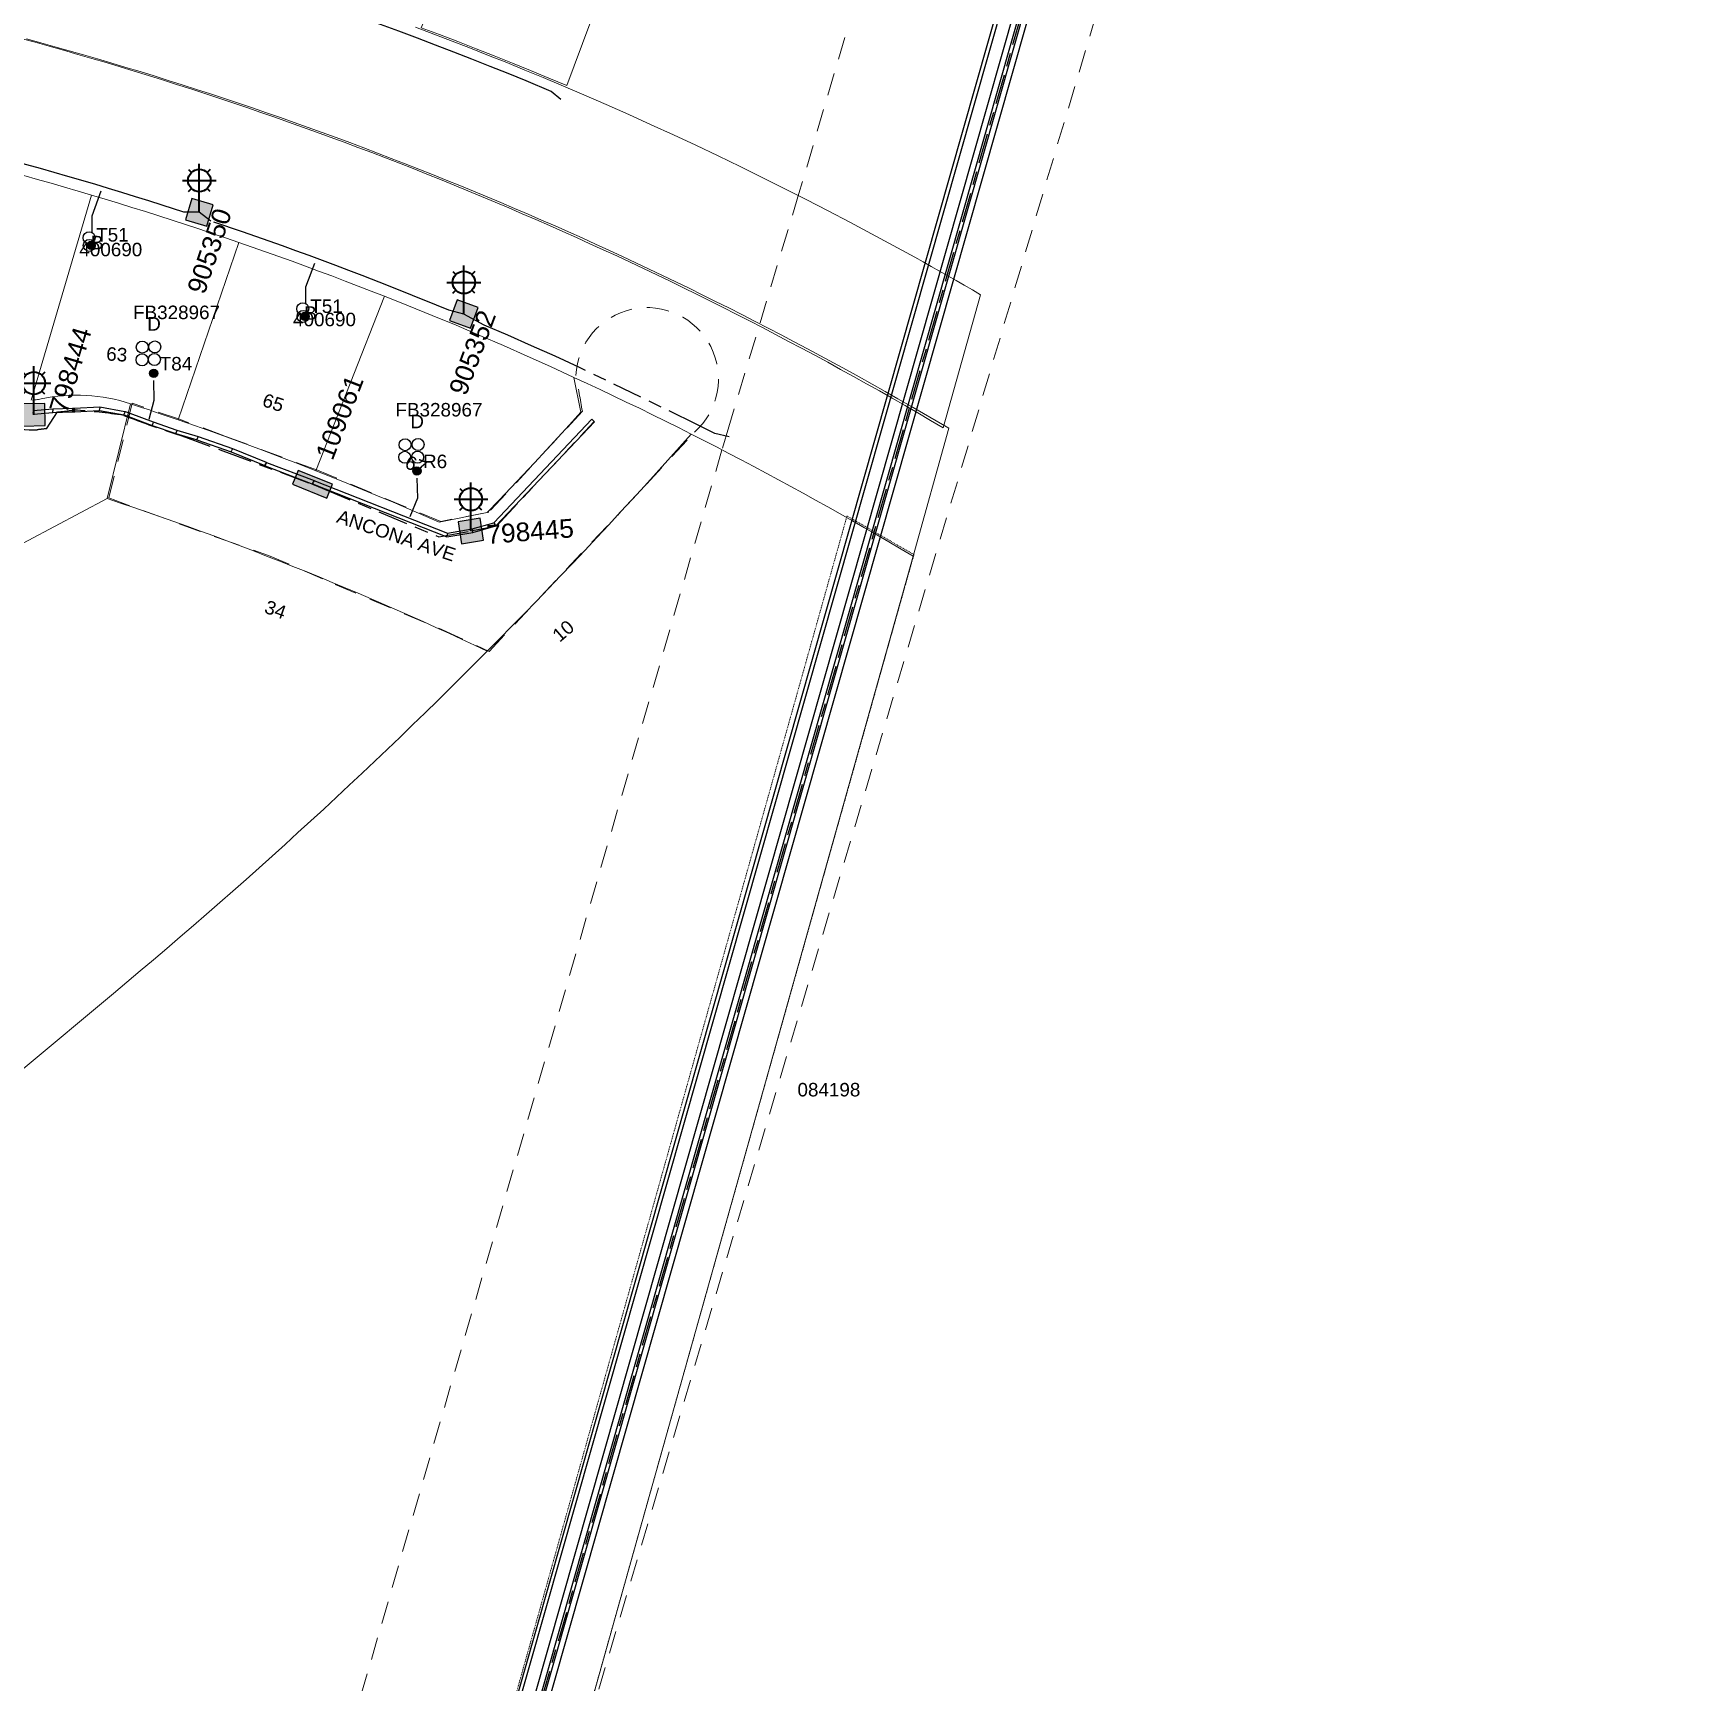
# Model space of a CAD drawing. Header units: metres. Extents: x 289087 to 291245, y 6227587 to 6229773.
# Drawn here: x 290980.7 to 291200.7, y 6228295.6 to 6228515.6 of the extents above; entities that cross this region are included whole.
import ezdxf
from ezdxf.enums import TextEntityAlignment as Align

# ---------------------------------------------------------------- set-up
doc = ezdxf.new("R2010")
doc.units = ezdxf.units.M
for name, pattern in [('Cable Exist UG', [8.2, 4, -1.2, 1.8, -1.2]), ('Dash', [5, 3, -2]), ('HIDDEN', [0.375, 0.25, -0.125]), ('HIDDEN2', [0.1875, 0.125, -0.0625])]:
    doc.linetypes.add(name, pattern=pattern)
for name, color, linetype in [('_User Ducts Config', 7, 'Continuous'), ('Duct_SP_EXT', 7, 'Continuous'), ('Equip_SP_SL_EXT', 7, 'Continuous'), ('Mains_HV_EXT', 7, 'Continuous'), ('Mains_LV_EXT', 7, 'Continuous'), ('Mains_LV_SL_EXT', 7, 'Continuous'), ('Mains_SL_EXT', 7, 'Continuous'), ('Mains_TR_EXT', 7, 'Continuous'), ('SupportsUG_SP_LV_EXT', 7, 'Continuous'), ('SupportsUG_SP_LV_SL_EXT', 7, 'Continuous')]:
    doc.layers.add(name, color=color, linetype=linetype)
for name, color, linetype, lineweight in [('Cadastre Developer_SP_EXT', 9, 'Continuous', 5), ('Cadastre Easements_SP_EXT', 9, 'Continuous', 5), ('Cadastre Land Parcels_SP_EXT', 9, 'Continuous', 5), ('Cadastre Other Property_SP_EXT', 9, 'HIDDEN', 5), ('Cadastre Roads_SP_EXT', 9, 'Continuous', 5)]:
    doc.layers.add(name, color=color, linetype=linetype, lineweight=lineweight)
doc.styles.add('COLUMN_LABEL', font='arial.ttf')
doc.styles.add('iecARIAL', font='arial.ttf', dxfattribs={"height": 2})
doc.styles.add('POLE_LABEL', font='arial.ttf')
doc.styles.get("Standard").update_dxf_attribs({"font": 'arial.ttf'})
doc.linetypes.add('Cable E UG', pattern='A,6,-0.5,["E",Standard,S=1.7,R=0,X=0.5,Y=-1],-2.9', length=9.4)
doc.linetypes.add('Cable P UG', pattern='A,6,-0.5,["P",Standard,S=1.7,R=0,X=0.5,Y=-1],-2.9', length=9.4)

# ---------------------------------------------------------------- blocks, each defined once
blk = doc.blocks.new('COLUMN_EXT')
blk.add_hatch(color=256).paths.add_polyline_path([(-1.49, 1.48), (-1.49, -1.49), (1.48, -1.49), (1.48, 1.48)])
blk.add_lwpolyline([(-1.49, -1.49), (1.48, -1.49), (1.48, 1.48), (-1.49, 1.48)], close=True)
for tag, height, style, flags, p in [('ASSET_NUM', 2.5, 'COLUMN_LABEL', 8, (2, 2)), ('STRUCTURE_PLANT_NUMBER', 0.2, 'POLE_LABEL', 9, (1.81, 0.03)), ('STREET_CODE', 0.2, 'COLUMN_LABEL', 9, (1.81, -0.2))]:
    blk.add_attdef(tag, text='', height=height, dxfattribs=dict(style=style, flags=flags)).set_placement(p, align=Align.MIDDLE_LEFT)
at = {"flags": 1}
blk.add_attdef('Z', (1.81, -2.35), '', height=0.2, dxfattribs=at)
at = {"flags": 9}
for tag, p in [('COLUMN_TYPE', (1.81, -0.4)), ('OWNED_BY', (1.81, -0.6)), ('STATE', (1.81, -0.8)), ('USAGE', (1.81, -1)), ('STREETNAME', (1.81, -1.6)), ('SUBURB', (1.81, -1.8)), ('LEGEND', (1.81, -1.2)), ('LOCATION', (1.81, -1.4)), ('NOTES', (1.81, -2))]:
    blk.add_attdef(tag, text='', height=0.2, dxfattribs=at).set_placement(p, align=Align.MIDDLE_LEFT)
blk = doc.blocks.new('PILLAR_EXT')
blk.add_hatch(color=256).paths.add_polyline_path([(-2.475, 0.99), (-2.475, -0.99), (2.475, -0.99), (2.475, 0.99)])
blk.add_lwpolyline([(-2.475, -0.99), (2.475, -0.99), (2.475, 0.99), (-2.475, 0.99)], close=True)
at = {"style": 'iecARIAL', "flags": 8}
blk.add_attdef('ASSET_NUM', (1.5, 3.5), '', height=2.5, dxfattribs=at)
for tag, p, flags in [('OWNED_BY', (0, -0.2), 9), ('STATE', (0, -0.4), 9), ('SUPPORT_TYPE', (0, -0.6), 9), ('STREETNAME', (0, -1.8), 9), ('SUBURB', (0, -2), 1), ('USAGE', (0, -0.8), 9), ('LEGEND', (0, -1), 9), ('LOCATION', (0, -1.2), 9), ('NOTES', (0, -1.4), 9), ('PARENT', (0, -1.6), 9)]:
    blk.add_attdef(tag, p, '', height=0.2, dxfattribs=dict(flags=flags))
blk = doc.blocks.new('DUCT_EXT')
blk.add_circle((0, 0.8), 0.8)
at = {"flags": 1}
blk.add_attdef('Z', (0, 0), '', height=0.2, dxfattribs=at)
at = {"flags": 9}
for tag, p in [('DUCT_CODE', (0, 0)), ('XSECT_TYPE', (0, -0.2)), ('STATE', (0, -0.6)), ('FB_REFERENCE', (0, -0.4)), ('NOTES', (0, -0.8))]:
    blk.add_attdef(tag, text='', height=0.2, dxfattribs=at).set_placement(p, align=Align.MIDDLE_LEFT)
blk = doc.blocks.new('SL_LANTERN_EXT')
at = {"lineweight": 40}
for p, q in [((-1.46, 5.68), (-1.06, 5.28)), ((0, 1.97), (0, 6.47)), ((1.46, 5.68), (1.06, 5.28)), ((-2.25, 4.22), (2.25, 4.22)), ((-1.46, 2.76), (-1.06, 3.16)), ((0, 0), (0, 2.72)), ((1.46, 2.76), (1.06, 3.16))]:
    blk.add_line(p, q, dxfattribs=at)
blk.add_circle((0, 4.22), 1.5, dxfattribs=at)
at = {"style": 'iecARIAL', "flags": 9}
blk.add_attdef('ASSET_NUM', (1.5, 1.5), '', height=2.5, dxfattribs=at)
for tag, p, height, flags in [('OPERATING_VOLTAGE', (0.98, -1.65), 0.2, 9), ('ORIENTATION', (0.98, -1.85), 0.2, 9), ('OWNED_BY', (0.98, -2.05), 0.2, 9), ('STATE', (0.98, -2.25), 0.2, 9), ('CONSTRUCTED_VOLTAGE', (0.98, -0.65), 0.2, 9), ('CONTROL_TYPE', (0.98, -0.85), 0.2, 9), ('LANTERN_PURPOSE', (0.98, -1.05), 0.2, 9), ('LANTERN_TYPE', (0.98, -1.25), 0.2, 9), ('NO_PHASES', (0.98, -1.45), 0.2, 9), ('LNUMBER', (2.18, -3.25), 2.5, 8), ('USAGE', (0.98, -2.45), 0.2, 9), ('CEXIST', (0.98, -2.65), 0.2, 9), ('CNEW', (0.98, -2.85), 0.2, 9), ('CNUMBER', (0.98, -3.05), 0.2, 9), ('CREMOVE', (0.98, -3.25), 0.2, 9), ('CREPLACE', (0.98, -3.45), 0.2, 9), ('LKINGHEIGHT', (0.98, -3.65), 0.2, 9), ('LBRACKET', (0.98, -3.85), 0.2, 9), ('LBRACKETVOCAB', (0.98, -4.05), 0.2, 9), ('LCATEGORY', (0.98, -4.25), 0.2, 9), ('LCHARGE1', (0.98, -4.45), 0.2, 9), ('LCHARGE1PERCENT', (0.98, -4.65), 0.2, 9), ('LCHARGE2', (0.98, -4.85), 0.2, 9), ('LCHARGE2PERCENT', (0.98, -5.05), 0.2, 9), ('LCHARGE3', (0.98, -5.25), 0.2, 9), ('LCHARGE3PERCENT', (0.98, -5.45), 0.2, 9), ('LEXIST', (0.98, -5.65), 0.2, 9), ('LLAMP', (0.98, -5.85), 0.2, 9), ('LLAMPVOCAB', (0.98, -6.05), 0.2, 9), ('LMAST', (0.98, -6.25), 0.2, 9), ('LMASTVOCAB', (0.98, -6.45), 0.2, 9), ('LNEW', (0.98, -6.65), 0.2, 9), ('LANTNUMBER', (0.98, -6.85), 0.2, 9), ('LOUTREACH', (0.98, -7.25), 0.2, 9), ('LOUTREACHVOCAB', (0.98, -7.45), 0.2, 9), ('LRATECODE', (0.98, -7.65), 0.2, 9), ('LREMOVE', (0.98, -7.85), 0.2, 9), ('LREPLACE', (0.98, -8.05), 0.2, 9), ('LTYPE', (0.98, -8.25), 0.2, 9), ('LTYPEVOCAB', (0.98, -8.45), 0.2, 9), ('LEGEND', (0.98, -8.65), 0.2, 9), ('LOCATION', (0.98, -8.85), 0.2, 9), ('STREETNAME', (0.98, -9.25), 0.2, 9), ('SUBURB', (0.98, -9.45), 0.2, 1), ('NOTES', (0.98, -9.05), 0.2, 9)]:
    blk.add_attdef(tag, p, '', height=height, dxfattribs=dict(flags=flags))
blk = doc.blocks.new('CABLE_LARGE_EXT')
h = blk.add_hatch(color=256)
edge = h.paths.add_edge_path()
edge.add_arc((0, 0.55), 0.55, 0, 360)
blk.add_circle((0, 0.55), 0.55)
at = {"flags": 1}
blk.add_attdef('Z', (0, 0), '', height=0.2, dxfattribs=at)
at = {"flags": 9}
for tag, p in [('COND_CODE', (0, 0)), ('STATE', (0, -0.4)), ('XSECT_SIZE', (0, -0.6)), ('FB_REFERENCE', (0, -0.2)), ('NOTES', (0, -0.8))]:
    blk.add_attdef(tag, text='', height=0.2, dxfattribs=at).set_placement(p, align=Align.MIDDLE_LEFT)

msp = doc.modelspace()

# ---------------------------------------------------------------- linework, layer by layer
at = {"layer": '_User Ducts Config'}
for points in [[(290988.59, 6228488.85), (290988.61, 6228491.15), (290989.78, 6228494.49)], [(291017.09, 6228479.37), (291017.09, 6228481.68), (291018.3, 6228484.83)], [(290996.78, 6228469.22), (290996.84, 6228466.54), (290996.16, 6228463.99)], [(291031.89, 6228456.18), (291031.97, 6228453.5), (291030.95, 6228451)]]:
    msp.add_lwpolyline(points, dxfattribs=at)
at = {"layer": 'Cadastre Developer_SP_EXT', "linetype": 'Dash'}
msp.add_lwpolyline([(290993.92, 6228466.16), (290990.8, 6228453.53), (291005.39, 6228448.2), (291012.1, 6228445.86), (291016.57, 6228443.96), (291021.01, 6228441.99), (291035.31, 6228435.94), (291041.53, 6228433.07), (291059.13, 6228451.72), (291068.94, 6228462.31), (291068.94, 6228462.31, 1.505946), (291053.11, 6228469.85), (291053.11, 6228469.85, -0.007993), (291053.98, 6228465.09), (291053.98, 6228465.09), (291041.49, 6228451.63), (291035.08, 6228450.39), (291018.64, 6228457.24), (291006.2, 6228461.83), (291000.24, 6228464.03), (290993.92, 6228466.16)], format="xyb", close=True, dxfattribs=at)
at = {"layer": 'Cadastre Easements_SP_EXT', "linetype": 'Dash'}
for points in [[(290977.25, 6228018.13), (290992.61, 6228069.58), (290992.92, 6228070.71), (291008.39, 6228125.77), (291014.28, 6228146.77), (291043.38, 6228250.36), (291046.9, 6228262.96), (291047.62, 6228265.89), (291169.14, 6228675.04), (291200.65, 6228778.46)], [(291163.13, 6228761.74), (291150.41, 6228720.47), (291139.4, 6228684.73), (291130.77, 6228655.58), (291123.53, 6228632.89), (291122.72, 6228630.11), (291082.87, 6228494.13), (291073.5, 6228463.04), (291072.6, 6228459.95), (291018.7, 6228273.98), (291018.7, 6228273.98), (291017.88, 6228270.84), (291014.42, 6228257.58), (290966.97, 6228077.19), (290966.87, 6228076.78), (290966.87, 6228076.78), (290947.09, 6228006.96)]]:
    msp.add_lwpolyline(points, dxfattribs=at)
at = {"layer": 'Cadastre Land Parcels_SP_EXT', "linetype": 'Continuous'}
for points in [[(291057.06, 6228522.41), (291054.75, 6228523.39), (291052.42, 6228524.34), (291050.09, 6228525.29), (291047.76, 6228526.22), (291045.42, 6228527.16), (291043.07, 6228528.07), (291040.73, 6228528.97), (291038.37, 6228529.86), (291032.49, 6228516.26), (291034.93, 6228515.35), (291037.38, 6228514.4), (291039.81, 6228513.46), (291042.23, 6228512.49), (291044.66, 6228511.54), (291047.07, 6228510.55), (291049.49, 6228509.55), (291051.9, 6228508.54), (291057.06, 6228522.41)], [(291027.59, 6228480.43), (291025.83, 6228481.12), (291024.08, 6228481.8), (291022.32, 6228482.47), (291020.56, 6228483.14), (291018.8, 6228483.8), (291017.03, 6228484.45), (291015.26, 6228485.1), (291013.49, 6228485.74), (291011.72, 6228486.37), (291009.94, 6228486.99), (291008.16, 6228487.61), (291000.05, 6228463.96), (291002.36, 6228463.16), (291004.66, 6228462.34), (291006.97, 6228461.51), (291009.27, 6228460.67), (291011.56, 6228459.82), (291013.85, 6228458.94), (291016.14, 6228458.07), (291018.41, 6228457.17), (291027.59, 6228480.43)], [(291041.29, 6228451.57), (291042.88, 6228453.22), (291044.45, 6228454.89), (291046.03, 6228456.55), (291047.59, 6228458.23), (291049.15, 6228459.9), (291050.7, 6228461.59), (291052.25, 6228463.27), (291053.79, 6228464.96), (291052.85, 6228469.62), (291049.73, 6228471.06), (291046.6, 6228472.46), (291043.45, 6228473.85), (291040.29, 6228475.21), (291037.14, 6228476.56), (291033.96, 6228477.86), (291030.78, 6228479.17), (291027.59, 6228480.43), (291018.41, 6228457.17), (291020.49, 6228456.36), (291022.55, 6228455.52), (291024.62, 6228454.68), (291026.67, 6228453.82), (291028.73, 6228452.96), (291030.78, 6228452.09), (291032.82, 6228451.21), (291034.87, 6228450.31), (291041.29, 6228451.57)]]:
    msp.add_lwpolyline(points, close=True, dxfattribs=at)
for points in [[(290979.08, 6228514.83), (290980.98, 6228514.31), (290982.88, 6228513.78), (290984.77, 6228513.25), (290986.67, 6228512.7), (290988.56, 6228512.15), (290990.45, 6228511.6), (290992.34, 6228511.03), (290994.22, 6228510.46), (290996.1, 6228509.88), (290997.98, 6228509.29), (290999.86, 6228508.7), (291001.74, 6228508.09), (291003.61, 6228507.49), (291005.48, 6228506.87), (291007.35, 6228506.24), (291009.22, 6228505.61), (291011.08, 6228504.97), (291012.94, 6228504.33), (291014.8, 6228503.67), (291016.66, 6228503.01), (291018.51, 6228502.34), (291020.36, 6228501.67), (291022.21, 6228500.99), (291024.05, 6228500.3), (291025.89, 6228499.6), (291027.73, 6228498.89), (291029.57, 6228498.18), (291031.41, 6228497.46), (291033.24, 6228496.73), (291035.06, 6228496), (291036.89, 6228495.26), (291038.71, 6228494.51), (291040.53, 6228493.76), (291042.35, 6228492.99), (291044.16, 6228492.22), (291045.97, 6228491.45), (291047.78, 6228490.66), (291049.58, 6228489.87), (291051.39, 6228489.07), (291053.18, 6228488.27), (291054.98, 6228487.45), (291056.77, 6228486.63), (291058.56, 6228485.81), (291060.34, 6228484.97), (291062.12, 6228484.13), (291063.9, 6228483.28), (291065.68, 6228482.43), (291067.45, 6228481.57), (291069.22, 6228480.7), (291070.98, 6228479.82), (291072.74, 6228478.94), (291074.5, 6228478.05), (291076.25, 6228477.15), (291078, 6228476.25), (291079.75, 6228475.34), (291081.49, 6228474.42), (291083.23, 6228473.5), (291084.97, 6228472.56), (291086.7, 6228471.63), (291088.43, 6228470.68), (291090.16, 6228469.73), (291091.88, 6228468.77), (291093.59, 6228467.8), (291095.31, 6228466.83), (291097.02, 6228465.85), (291098.72, 6228464.87), (291100.43, 6228463.87), (291102.12, 6228462.88), (291107.1, 6228480.64), (291107.1, 6228480.64), (291106.02, 6228481.28), (291104.92, 6228481.9), (291103.82, 6228482.53), (291102.72, 6228483.16), (291101.62, 6228483.78), (291100.52, 6228484.4), (291099.42, 6228485.02), (291098.31, 6228485.63), (291095.44, 6228487.22), (291092.55, 6228488.77), (291089.66, 6228490.32), (291086.75, 6228491.84), (291083.84, 6228493.35), (291080.91, 6228494.82), (291077.98, 6228496.3), (291075.03, 6228497.74), (291072.08, 6228499.17), (291069.11, 6228500.57), (291066.14, 6228501.97), (291063.15, 6228503.32), (291060.16, 6228504.68), (291057.16, 6228506), (291054.16, 6228507.32), (291051.14, 6228508.6), (291048.73, 6228509.61), (291046.31, 6228510.61), (291043.9, 6228511.6), (291041.47, 6228512.55), (291039.05, 6228513.52), (291036.62, 6228514.46), (291034.18, 6228515.4), (291031.74, 6228516.32)], [(290980.47, 6228466.57), (290988.53, 6228493.93), (290986.73, 6228494.46), (290984.92, 6228494.99), (290983.12, 6228495.51), (290981.31, 6228496.02), (290979.5, 6228496.53)], [(290980.64, 6228466.59), (290980.8, 6228466.59), (290980.97, 6228466.61), (290981.13, 6228466.63), (290981.3, 6228466.65), (290981.46, 6228466.68), (290981.63, 6228466.71), (290981.79, 6228466.74), (290982.52, 6228466.9), (290983.27, 6228467), (290984.02, 6228467.11), (290984.77, 6228467.17), (290985.53, 6228467.23), (290986.28, 6228467.24), (290987.04, 6228467.24), (290987.8, 6228467.2), (290988.56, 6228467.16), (290989.32, 6228467.07), (290990.07, 6228466.99), (290990.82, 6228466.84), (290991.55, 6228466.7), (290992.29, 6228466.51), (290993.01, 6228466.33), (290993.73, 6228466.09), (290994.52, 6228465.83), (290995.31, 6228465.57), (290996.1, 6228465.31), (290996.89, 6228465.04), (290997.68, 6228464.77), (290998.47, 6228464.5), (290999.26, 6228464.23), (291000.05, 6228463.96), (291008.16, 6228487.61), (291008.16, 6228487.61), (291006.39, 6228488.22), (291004.61, 6228488.82), (291002.83, 6228489.42), (291001.05, 6228490), (290999.27, 6228490.59), (290997.49, 6228491.16), (290995.7, 6228491.73), (290993.91, 6228492.29), (290992.12, 6228492.84), (290990.32, 6228493.39), (290988.53, 6228493.93), (290980.47, 6228466.57)], [(291048.37, 6228268.54), (291098.09, 6228445.75), (291096.48, 6228446.71), (291094.86, 6228447.66), (291093.24, 6228448.61), (291091.62, 6228449.55), (291089.99, 6228450.49), (291088.36, 6228451.41), (291086.72, 6228452.34), (291085.08, 6228453.25), (291083.44, 6228454.16), (291081.79, 6228455.06), (291080.15, 6228455.96), (291078.49, 6228456.85), (291076.84, 6228457.73), (291075.18, 6228458.61), (291073.51, 6228459.48), (291071.85, 6228460.35), (291070.18, 6228461.2), (291068.5, 6228462.06), (291066.95, 6228460.31), (291065.39, 6228458.57), (291063.82, 6228456.84), (291062.25, 6228455.1), (291060.67, 6228453.38), (291059.08, 6228451.66), (291057.5, 6228449.95), (291055.9, 6228448.24), (291054.3, 6228446.53), (291052.69, 6228444.83), (291051.08, 6228443.14), (291049.46, 6228441.45), (291047.84, 6228439.77), (291046.21, 6228438.09), (291044.58, 6228436.42), (291042.94, 6228434.75), (291041.29, 6228433.09), (291039.65, 6228431.44), (291038, 6228429.79), (291036.34, 6228428.15), (291034.68, 6228426.52), (291033.01, 6228424.89), (291031.34, 6228423.26), (291029.66, 6228421.64), (291027.98, 6228420.03), (291026.29, 6228418.42), (291024.59, 6228416.82), (291022.89, 6228415.22), (291021.19, 6228413.63), (291019.48, 6228412.04), (291017.77, 6228410.46), (291016.05, 6228408.89), (291014.32, 6228407.32), (291012.59, 6228405.76), (291010.86, 6228404.2), (291009.12, 6228402.65), (291007.37, 6228401.1), (291005.62, 6228399.56), (291003.86, 6228398.02), (291002.1, 6228396.49), (291000.34, 6228394.97), (290998.57, 6228393.45), (290996.79, 6228391.94), (290995.01, 6228390.44), (290993.23, 6228388.94), (290991.44, 6228387.44), (290967.29, 6228367.35)], [(290967.29, 6228367.35), (290991.44, 6228387.44), (290993.23, 6228388.94), (290995.01, 6228390.44), (290996.79, 6228391.94), (290998.57, 6228393.45), (291000.34, 6228394.97), (291002.1, 6228396.49), (291003.86, 6228398.02), (291005.62, 6228399.56), (291007.37, 6228401.1), (291009.12, 6228402.65), (291010.86, 6228404.2), (291012.59, 6228405.76), (291014.32, 6228407.32), (291016.05, 6228408.89), (291017.77, 6228410.46), (291019.48, 6228412.04), (291021.19, 6228413.63), (291022.89, 6228415.22), (291024.59, 6228416.82), (291026.29, 6228418.42), (291027.98, 6228420.03), (291029.66, 6228421.64), (291031.34, 6228423.26), (291033.01, 6228424.89), (291034.68, 6228426.52), (291036.34, 6228428.15), (291038, 6228429.79), (291039.65, 6228431.44), (291041.29, 6228433.09), (291039.59, 6228433.9), (291037.88, 6228434.69), (291036.17, 6228435.48), (291034.45, 6228436.27), (291032.73, 6228437.04), (291031.01, 6228437.81), (291029.29, 6228438.57), (291027.56, 6228439.33), (291025.83, 6228440.07), (291024.09, 6228440.81), (291022.36, 6228441.55), (291020.61, 6228442.27), (291018.87, 6228442.99), (291017.12, 6228443.7), (291015.37, 6228444.4), (291013.62, 6228445.09), (291011.87, 6228445.78), (291010.11, 6228446.46), (291008.35, 6228447.13), (291006.58, 6228447.8), (291004.82, 6228448.46), (291003.05, 6228449.11), (291001.27, 6228449.75), (290999.5, 6228450.39), (290997.72, 6228451.01), (290995.94, 6228451.63), (290994.16, 6228452.25), (290992.37, 6228452.85), (290990.58, 6228453.45), (290976.53, 6228445.98)]]:
    msp.add_lwpolyline(points, dxfattribs=at)
at = {"layer": 'Cadastre Other Property_SP_EXT', "linetype": 'HIDDEN2'}
msp.add_lwpolyline([(291038.57, 6228270.63), (291048.98, 6228270.84), (291098.2, 6228445.97), (291089.28, 6228451.13), (291038.57, 6228270.63)], close=True, dxfattribs=at)
at = {"layer": 'Cadastre Roads_SP_EXT', "linetype": 'Continuous'}
msp.add_lwpolyline([(290979.5, 6228496.53), (290981.31, 6228496.02), (290983.12, 6228495.51), (290984.92, 6228494.99), (290986.73, 6228494.46), (290988.53, 6228493.93), (290990.32, 6228493.39), (290992.12, 6228492.84), (290993.91, 6228492.29), (290995.7, 6228491.73), (290997.49, 6228491.16), (290999.27, 6228490.59), (291001.05, 6228490), (291002.83, 6228489.42), (291004.61, 6228488.82), (291006.39, 6228488.22), (291008.16, 6228487.61), (291009.94, 6228486.99), (291011.72, 6228486.37), (291013.49, 6228485.74), (291015.26, 6228485.1), (291017.03, 6228484.45), (291018.8, 6228483.8), (291020.56, 6228483.14), (291022.32, 6228482.47), (291024.08, 6228481.8), (291025.83, 6228481.12), (291027.59, 6228480.43), (291030.78, 6228479.17), (291033.96, 6228477.86), (291037.14, 6228476.56), (291040.29, 6228475.21), (291043.45, 6228473.85), (291046.6, 6228472.46), (291049.73, 6228471.06), (291052.85, 6228469.62), (291054.61, 6228468.81), (291056.35, 6228467.99), (291058.1, 6228467.16), (291059.84, 6228466.33), (291061.58, 6228465.49), (291063.32, 6228464.64), (291065.05, 6228463.79), (291066.78, 6228462.92), (291068.5, 6228462.06), (291070.18, 6228461.2), (291071.85, 6228460.35), (291073.51, 6228459.48), (291075.18, 6228458.61), (291076.84, 6228457.73), (291078.49, 6228456.85), (291080.15, 6228455.96), (291081.79, 6228455.06), (291083.44, 6228454.16), (291085.08, 6228453.25), (291086.72, 6228452.34), (291088.36, 6228451.41), (291089.99, 6228450.49), (291091.62, 6228449.55), (291093.24, 6228448.61), (291094.86, 6228447.66), (291096.48, 6228446.71), (291098.09, 6228445.75), (291102.88, 6228462.82), (291101.18, 6228463.81), (291099.48, 6228464.81), (291097.78, 6228465.79), (291096.07, 6228466.77), (291094.35, 6228467.74), (291092.64, 6228468.71), (291090.91, 6228469.67), (291089.19, 6228470.62), (291087.46, 6228471.57), (291085.73, 6228472.5), (291083.99, 6228473.44), (291082.25, 6228474.36), (291080.51, 6228475.28), (291078.76, 6228476.19), (291077.01, 6228477.09), (291075.26, 6228477.99), (291073.5, 6228478.88), (291071.74, 6228479.76), (291069.97, 6228480.64), (291068.21, 6228481.51), (291066.43, 6228482.37), (291064.66, 6228483.22), (291062.88, 6228484.07), (291061.1, 6228484.91), (291059.32, 6228485.75), (291057.53, 6228486.57), (291055.74, 6228487.39), (291053.94, 6228488.21), (291052.14, 6228489.01), (291050.34, 6228489.81), (291048.54, 6228490.6), (291046.73, 6228491.39), (291044.92, 6228492.16), (291043.11, 6228492.93), (291041.29, 6228493.7), (291039.47, 6228494.45), (291037.65, 6228495.2), (291035.82, 6228495.94), (291033.99, 6228496.67), (291032.16, 6228497.4), (291030.33, 6228498.12), (291028.49, 6228498.83), (291026.65, 6228499.54), (291024.81, 6228500.24), (291022.97, 6228500.93), (291021.12, 6228501.61), (291019.27, 6228502.28), (291017.41, 6228502.95), (291015.56, 6228503.61), (291013.7, 6228504.27), (291011.84, 6228504.91), (291009.97, 6228505.55), (291008.11, 6228506.18), (291006.24, 6228506.81), (291004.37, 6228507.43), (291002.5, 6228508.03), (291000.62, 6228508.64), (290998.74, 6228509.23), (290996.86, 6228509.82), (290994.98, 6228510.4), (290993.09, 6228510.97), (290991.21, 6228511.54), (290989.32, 6228512.09), (290987.42, 6228512.64), (290985.53, 6228513.19), (290983.63, 6228513.72), (290981.74, 6228514.25), (290979.84, 6228514.77)], dxfattribs=at)
msp.add_lwpolyline([(291059.08, 6228451.66), (291060.67, 6228453.38), (291062.25, 6228455.1), (291063.82, 6228456.84), (291065.39, 6228458.57), (291066.95, 6228460.31), (291068.5, 6228462.06), (291066.78, 6228462.92), (291065.05, 6228463.79), (291063.32, 6228464.64), (291061.58, 6228465.49), (291059.84, 6228466.33), (291058.1, 6228467.16), (291056.35, 6228467.99), (291054.61, 6228468.81), (291052.85, 6228469.62), (291053.79, 6228464.96), (291052.25, 6228463.27), (291050.7, 6228461.59), (291049.15, 6228459.9), (291047.59, 6228458.23), (291046.03, 6228456.55), (291044.45, 6228454.89), (291042.88, 6228453.22), (291041.29, 6228451.57), (291034.87, 6228450.31), (291032.82, 6228451.21), (291030.78, 6228452.09), (291028.73, 6228452.96), (291026.67, 6228453.82), (291024.62, 6228454.68), (291022.55, 6228455.52), (291020.49, 6228456.36), (291018.41, 6228457.17), (291016.14, 6228458.07), (291013.85, 6228458.94), (291011.56, 6228459.82), (291009.27, 6228460.67), (291006.97, 6228461.51), (291004.66, 6228462.34), (291002.36, 6228463.16), (291000.05, 6228463.96), (290999.26, 6228464.23), (290998.47, 6228464.5), (290997.68, 6228464.77), (290996.89, 6228465.04), (290996.1, 6228465.31), (290995.31, 6228465.57), (290994.52, 6228465.83), (290993.73, 6228466.09), (290990.58, 6228453.45), (290992.37, 6228452.85), (290994.16, 6228452.25), (290995.94, 6228451.63), (290997.72, 6228451.01), (290999.5, 6228450.39), (291001.27, 6228449.75), (291003.05, 6228449.11), (291004.82, 6228448.46), (291006.58, 6228447.8), (291008.35, 6228447.13), (291010.11, 6228446.46), (291011.87, 6228445.78), (291013.62, 6228445.09), (291015.37, 6228444.4), (291017.12, 6228443.7), (291018.87, 6228442.99), (291020.61, 6228442.27), (291022.36, 6228441.55), (291024.09, 6228440.81), (291025.83, 6228440.07), (291027.56, 6228439.33), (291029.29, 6228438.57), (291031.01, 6228437.81), (291032.73, 6228437.04), (291034.45, 6228436.27), (291036.17, 6228435.48), (291037.88, 6228434.69), (291039.59, 6228433.9), (291041.29, 6228433.09), (291042.94, 6228434.75), (291044.58, 6228436.42), (291046.21, 6228438.09), (291047.84, 6228439.77), (291049.46, 6228441.45), (291051.08, 6228443.14), (291052.69, 6228444.83), (291054.3, 6228446.53), (291055.9, 6228448.24), (291057.5, 6228449.95), (291059.08, 6228451.66)], close=True, dxfattribs=at)
at = {"layer": 'Duct_SP_EXT'}
for p, q in [((291038.55, 6228270.02), (291140.06, 6228626.59)), ((291039.01, 6228269.89), (291140.55, 6228626.53)), ((291041.43, 6228269.18), (291143.09, 6228626.25)), ((291041.9, 6228269.09), (291143.57, 6228626.2)), ((290980.72, 6228465.18), (290983.34, 6228465.4)), ((290980.72, 6228465.18), (290980.74, 6228464.94)), ((290980.76, 6228464.7), (290980.74, 6228464.94)), ((290980.76, 6228464.7), (290983.37, 6228464.92)), ((290983.34, 6228465.4), (290985.98, 6228465.49)), ((290983.34, 6228465.4), (290983.36, 6228465.16)), ((290983.37, 6228464.92), (290983.36, 6228465.16)), ((290983.37, 6228464.92), (290985.99, 6228465.01)), ((290985.98, 6228465.49), (290985.98, 6228465.49)), ((290985.98, 6228465.49), (290986.09, 6228465.49)), ((290985.98, 6228465.49), (290985.98, 6228465.25)), ((290985.98, 6228465.49), (290985.98, 6228465.25)), ((290985.99, 6228465.01), (290985.98, 6228465.25)), ((290985.99, 6228465.01), (290985.98, 6228465.25)), ((290985.99, 6228465.01), (290985.99, 6228465.01)), ((290985.99, 6228465.01), (290986.13, 6228465.01)), ((290986.09, 6228465.49), (290986.19, 6228465.51)), ((290986.09, 6228465.49), (290986.11, 6228465.25)), ((290986.13, 6228465.01), (290986.11, 6228465.25)), ((290986.13, 6228465.01), (290986.27, 6228465.04)), ((290986.19, 6228465.51), (290986.21, 6228465.51)), ((290986.19, 6228465.51), (290986.23, 6228465.27)), ((290986.21, 6228465.51), (290989.62, 6228465.69)), ((290986.21, 6228465.51), (290986.23, 6228465.27)), ((290986.27, 6228465.04), (290986.23, 6228465.27)), ((290986.26, 6228465.03), (290986.23, 6228465.27)), ((290986.26, 6228465.03), (290989.59, 6228465.21)), ((290986.27, 6228465.04), (290986.26, 6228465.03)), ((290989.59, 6228465.21), (290989.6, 6228465.45)), ((290989.59, 6228465.21), (290992.87, 6228464.6)), ((290989.62, 6228465.69), (290989.6, 6228465.45)), ((290989.62, 6228465.69), (290992.96, 6228465.07)), ((290992.85, 6228464.6), (290992.92, 6228464.84)), ((290992.87, 6228464.6), (290992.85, 6228464.6)), ((290992.85, 6228464.6), (290993.45, 6228464.38)), ((290992.87, 6228464.6), (290992.92, 6228464.84)), ((290992.96, 6228465.07), (290992.92, 6228464.84)), ((290992.98, 6228465.07), (290992.92, 6228464.84)), ((290992.96, 6228465.07), (290992.98, 6228465.07)), ((290992.98, 6228465.07), (290993.62, 6228464.83)), ((290993.45, 6228464.38), (290993.54, 6228464.61)), ((290993.45, 6228464.38), (290993.54, 6228464.61)), ((290993.45, 6228464.38), (290993.45, 6228464.38)), ((290993.45, 6228464.38), (290996.59, 6228463.21)), ((290993.62, 6228464.83), (290993.54, 6228464.61)), ((290993.62, 6228464.83), (290993.54, 6228464.61)), ((290993.62, 6228464.83), (290993.62, 6228464.83)), ((290993.62, 6228464.83), (290996.75, 6228463.67)), ((290996.75, 6228463.67), (290996.67, 6228463.44)), ((290996.75, 6228463.67), (290999.91, 6228462.59)), ((291042.18, 6228450.23), (291055.23, 6228464.02)), ((291042.44, 6228449.81), (291055.58, 6228463.69)), ((291055.23, 6228464.02), (291055.4, 6228463.85)), ((291055.58, 6228463.69), (291055.4, 6228463.85)), ((290996.59, 6228463.21), (290996.67, 6228463.44)), ((290996.59, 6228463.21), (290999.75, 6228462.14)), ((290999.75, 6228462.14), (290999.83, 6228462.36)), ((290999.75, 6228462.14), (290999.76, 6228462.14)), ((290999.76, 6228462.14), (290999.83, 6228462.36)), ((290999.76, 6228462.14), (291002.58, 6228461.28)), ((290999.91, 6228462.59), (290999.83, 6228462.36)), ((290999.9, 6228462.59), (290999.83, 6228462.36)), ((290999.91, 6228462.59), (290999.9, 6228462.59)), ((290999.9, 6228462.59), (291002.72, 6228461.74)), ((291002.57, 6228461.28), (291002.65, 6228461.51)), ((291002.58, 6228461.28), (291002.65, 6228461.51)), ((291002.72, 6228461.74), (291002.65, 6228461.51)), ((291002.72, 6228461.74), (291002.65, 6228461.51)), ((291002.72, 6228461.74), (291002.72, 6228461.74)), ((291002.72, 6228461.74), (291007.31, 6228460.14)), ((291002.58, 6228461.28), (291002.57, 6228461.28)), ((291002.57, 6228461.28), (291007.14, 6228459.69)), ((291007.14, 6228459.69), (291007.23, 6228459.91)), ((291007.14, 6228459.69), (291011.62, 6228457.85)), ((291007.31, 6228460.14), (291007.23, 6228459.91)), ((291007.31, 6228460.14), (291011.81, 6228458.29)), ((291011.62, 6228457.85), (291011.72, 6228458.07)), ((291011.62, 6228457.85), (291011.72, 6228458.07)), ((291011.62, 6228457.85), (291011.62, 6228457.85)), ((291011.62, 6228457.85), (291011.67, 6228457.83)), ((291011.67, 6228457.83), (291011.76, 6228458.05)), ((291011.67, 6228457.83), (291018.04, 6228455.39)), ((291011.81, 6228458.29), (291011.72, 6228458.07)), ((291011.81, 6228458.29), (291011.72, 6228458.07)), ((291011.85, 6228458.27), (291011.76, 6228458.05)), ((291011.81, 6228458.29), (291011.81, 6228458.29)), ((291011.81, 6228458.29), (291011.85, 6228458.27)), ((291011.85, 6228458.27), (291018.21, 6228455.84)), ((291017.99, 6228455.41), (291018.08, 6228455.64)), ((291017.99, 6228455.41), (291035.92, 6228448.33)), ((291018.04, 6228455.39), (291018.13, 6228455.62)), ((291018.17, 6228455.86), (291018.08, 6228455.64)), ((291018.21, 6228455.84), (291018.13, 6228455.62)), ((291018.17, 6228455.86), (291035.97, 6228448.83)), ((291035.92, 6228448.33), (291039.36, 6228448.94)), ((291035.92, 6228448.33), (291035.95, 6228448.58)), ((291035.97, 6228448.83), (291035.95, 6228448.58)), ((291035.97, 6228448.83), (291039.28, 6228449.41)), ((291039.26, 6228449.41), (291042.18, 6228450.23)), ((291039.26, 6228449.41), (291039.32, 6228449.17)), ((291039.28, 6228449.41), (291039.32, 6228449.17)), ((291039.36, 6228448.94), (291039.32, 6228449.17)), ((291039.39, 6228448.94), (291039.32, 6228449.17)), ((291039.39, 6228448.94), (291042.44, 6228449.81)), ((291042.18, 6228450.23), (291042.31, 6228450.02)), ((291042.44, 6228449.81), (291042.31, 6228450.02))]:
    msp.add_line(p, q, dxfattribs=at)
at = {"layer": 'Mains_HV_EXT', "linetype": 'Cable E UG'}
msp.add_lwpolyline([(290989.92, 6228076.31), (290990.3, 6228077.51), (291015.38, 6228170.7), (291016.02, 6228173.22), (291037.71, 6228251.56), (291040.26, 6228267.85), (291142.89, 6228628.34), (291142.71, 6228631.66), (291142.54, 6228632.85), (291141.81, 6228634.5), (291132.74, 6228655.59), (291131.52, 6228661.06), (291131.31, 6228664.2), (291131.73, 6228666.71), (291132.53, 6228669.71), (291141.33, 6228700.11), (291142.14, 6228700.47)], dxfattribs=at)
at = {"layer": 'Mains_HV_EXT', "linetype": 'Cable P UG'}
msp.add_lwpolyline([(290991.83, 6228075.71), (290992.22, 6228076.96), (291017.32, 6228170.2), (291017.95, 6228172.7), (291039.67, 6228251.13), (291042.22, 6228267.42), (291144.91, 6228628.11), (291144.7, 6228631.86), (291144.48, 6228633.41), (291143.64, 6228635.3), (291134.65, 6228656.21), (291133.51, 6228661.34), (291133.32, 6228664.1), (291133.69, 6228666.29), (291134.46, 6228669.18), (291143.25, 6228699.56)], dxfattribs=at)
at = {"layer": 'Mains_LV_EXT', "linetype": 'Cable Exist UG'}
msp.add_lwpolyline([(290971.99, 6228465.88, 0.170626), (290980.78, 6228462.6), (290980.78, 6228462.6), (290981.02, 6228462.6), (290981.27, 6228462.63), (290981.27, 6228462.63, -0.007064), (290982.51, 6228462.76), (290982.51, 6228462.76), (290983.96, 6228465.02), (290983.96, 6228465.02, 0.037889), (290985.93, 6228465.24), (290985.93, 6228465.24), (290986.08, 6228465.24), (290986.22, 6228465.26), (290986.22, 6228465.26, -0.017995), (290992.82, 6228464.55), (290992.82, 6228464.55), (290993.42, 6228464.33), (290993.42, 6228464.33, 0.014579), (290999.71, 6228462.09), (290999.71, 6228462.09), (291000.55, 6228461.81), (291000.55, 6228461.81), (291006.01, 6228459.81), (291017.99, 6228455.36)], format="xyb", dxfattribs=at)
at = {"layer": 'Mains_LV_SL_EXT', "linetype": 'Cable Exist UG'}
for points in [[(291039.11, 6228449.13), (291042.55, 6228449.81), (291042.55, 6228449.81), (291055.55, 6228463.72)], [(291017.99, 6228455.36), (291019.29, 6228454.84), (291019.29, 6228454.84), (291034.83, 6228448.33), (291039.11, 6228449.13)]]:
    msp.add_lwpolyline(points, dxfattribs=at)
at = {"layer": 'Mains_SL_EXT', "linetype": 'Cable Exist UG'}
for points in [[(291051.12, 6228506.69), (291049.83, 6228507.77), (291046.49, 6228509.16), (291046.49, 6228509.16), (291044.09, 6228510.15), (291041.67, 6228511.1), (291039.25, 6228512.07), (291036.83, 6228513.01), (291034.4, 6228513.94), (291031.97, 6228514.86), (291029.51, 6228515.78), (291027.05, 6228516.67), (291024.58, 6228517.57), (291022.11, 6228518.44), (291019.63, 6228519.3), (291017.15, 6228520.14), (291014.67, 6228520.98), (291013.42, 6228521.39), (291012, 6228521.32)], [(291002.89, 6228491.65), (291000.84, 6228491.65), (290997.94, 6228492.59), (290997.94, 6228492.59), (290996.15, 6228493.16), (290994.36, 6228493.72), (290992.56, 6228494.28), (290990.76, 6228494.83), (290988.96, 6228495.37), (290985.33, 6228496.43), (290985.33, 6228496.43), (290983.52, 6228496.95), (290981.71, 6228497.47), (290979.89, 6228497.98), (290978.07, 6228498.48), (290976.25, 6228498.97), (290974.43, 6228499.46), (290972.6, 6228499.94), (290970.78, 6228500.41), (290969.1, 6228501.36)], [(291038.17, 6228478.07), (291036.15, 6228478.59), (291036.15, 6228478.59), (291034.54, 6228479.25), (291031.34, 6228480.56), (291028.14, 6228481.83), (291024.61, 6228483.2), (291024.61, 6228483.2), (291022.85, 6228483.88), (291021.08, 6228484.55), (291019.31, 6228485.21), (291017.54, 6228485.86), (291015.76, 6228486.51), (291013.98, 6228487.15), (291012.2, 6228487.79), (291010.41, 6228488.42), (291008.63, 6228489.04), (291004.44, 6228490.46), (291002.89, 6228491.65)], [(291073.57, 6228461.69), (291071.66, 6228462.11), (291071.66, 6228462.11), (291070.86, 6228462.54), (291069.18, 6228463.39), (291053.49, 6228470.98), (291053.49, 6228470.98), (291050.35, 6228472.43), (291047.21, 6228473.83), (291044.05, 6228475.23), (291040.89, 6228476.59), (291038.17, 6228478.07)]]:
    msp.add_lwpolyline(points, dxfattribs=at)
at = {"layer": 'Mains_TR_EXT', "linetype": 'Cable Exist UG'}
msp.add_lwpolyline([(291142.29, 6228699.84), (291133.5, 6228669.45), (291132.71, 6228666.5), (291132.32, 6228664.15), (291132.52, 6228661.2), (291133.69, 6228655.9), (291142.72, 6228634.9), (291143.51, 6228633.13), (291143.7, 6228631.76), (291143.9, 6228628.23), (291041.24, 6228267.64), (291038.69, 6228251.35), (291016.99, 6228172.96), (291016.35, 6228170.45), (290991.26, 6228077.23), (290990.86, 6228075.96)], dxfattribs=at)

# ---------------------------------------------------------------- block references
at = {"layer": '_User Ducts Config'}
for name, p, rotation in [('DUCT_EXT', (290988.99, 6228488.24), 89.92177116419687), ('DUCT_EXT', (290989.01, 6228487.22), 89.59933673697807), ('CABLE_LARGE_EXT', (290989.01, 6228487.22), 89.59933673697807), ('DUCT_EXT', (291017.49, 6228478.77), 90.28627439656672), ('DUCT_EXT', (291017.52, 6228477.75), 90.0000000000002), ('CABLE_LARGE_EXT', (291017.52, 6228477.75), 90.0000000000002)]:
    msp.add_blockref(name, p, dxfattribs=dict(at, rotation=rotation))
for name, p in [('DUCT_EXT', (290995.25, 6228471.16)), ('DUCT_EXT', (290995.28, 6228472.85)), ('DUCT_EXT', (290996.89, 6228471.2)), ('DUCT_EXT', (290996.95, 6228472.88)), ('CABLE_LARGE_EXT', (290996.81, 6228469.61)), ('DUCT_EXT', (291030.33, 6228459.84)), ('DUCT_EXT', (291032.06, 6228459.86)), ('DUCT_EXT', (291030.28, 6228458.16)), ('DUCT_EXT', (291032.01, 6228458.17)), ('CABLE_LARGE_EXT', (291031.91, 6228456.58))]:
    msp.add_blockref(name, p, dxfattribs=at)
at = {"layer": 'Equip_SP_SL_EXT'}
for p in [(291002.89, 6228491.65), (291038.17, 6228478.07), (290980.83, 6228464.63), (291039.11, 6228449.13)]:
    msp.add_blockref('SL_LANTERN_EXT', p, dxfattribs=at)
at = {"layer": 'SupportsUG_SP_LV_EXT'}
ref = msp.add_blockref('PILLAR_EXT', (291017.99, 6228455.36), dxfattribs=dict(at, rotation=338.0944754957513))
ref.add_attrib('ASSET_NUM', '109061', dxfattribs={"layer": '0', "height": 2.5, "rotation": 68.8111, "style": 'iecARIAL'}).set_placement((291019.49, 6228458.86), align=Align.MIDDLE_LEFT)
at = {"layer": 'SupportsUG_SP_LV_SL_EXT'}
ref = msp.add_blockref('COLUMN_EXT', (291002.89, 6228491.65), dxfattribs=dict(at, rotation=343.2728480116635))
ref.add_attrib('ASSET_NUM', '905350', dxfattribs={"layer": '0', "height": 2.5, "rotation": 71.5777, "style": 'COLUMN_LABEL'}).set_placement((291004.89, 6228492.4), align=Align.TOP_RIGHT)
ref = msp.add_blockref('COLUMN_EXT', (291038.17, 6228478.07), dxfattribs=dict(at, rotation=339.7759487772499))
ref.add_attrib('ASSET_NUM', '905352', dxfattribs={"layer": '0', "height": 2.5, "rotation": 69.5849, "style": 'COLUMN_LABEL'}).set_placement((291040.17, 6228478.82), align=Align.TOP_RIGHT)
ref = msp.add_blockref('COLUMN_EXT', (290980.83, 6228464.63), dxfattribs=dict(at, rotation=271.0711721656188))
ref.add_attrib('ASSET_NUM', '798444', dxfattribs={"layer": '0', "height": 2.5, "rotation": 73.3836, "style": 'COLUMN_LABEL'}).set_placement((290982.83, 6228465.38), align=Align.TOP_LEFT)
ref = msp.add_blockref('COLUMN_EXT', (291039.11, 6228449.13), dxfattribs=dict(at, rotation=8.864623192511683))
ref.add_attrib('ASSET_NUM', '798445', dxfattribs={"layer": '0', "height": 2.5, "rotation": 4.4506, "style": 'COLUMN_LABEL'}).set_placement((291041.11, 6228449.88), align=Align.TOP_LEFT)

# ---------------------------------------------------------------- texts
at = {"layer": '_User Ducts Config'}
for s, p in [('B', (290988.43, 6228486.7)), ('T51', (290989.13, 6228487.74)), ('400690', (290986.89, 6228485.77)), ('FB328967', (290994.05, 6228477.39)), ('T51', (291017.69, 6228478.21)), ('D', (290995.94, 6228475.85)), ('400690', (291015.39, 6228476.44)), ('T84', (290997.61, 6228470.54)), ('FB328967', (291029.05, 6228464.4)), ('D', (291031.03, 6228462.83)), ('R6', (291032.73, 6228457.51))]:
    msp.add_text(s, height=1.8, dxfattribs=at).set_placement(p)
msp.add_text('B', height=1.8, rotation=359.8623, dxfattribs=at).set_placement((291016.88, 6228477.3))
at = {"layer": 'Cadastre Land Parcels_SP_EXT'}
for s, rotation, p in [('63', 356.3915, (290990.43, 6228471.88)), ('65', 341.8915, (291011.15, 6228465.83)), ('67', 340.0597, (291030.17, 6228457.57)), ('34', 340.3462, (291011.43, 6228438.26)), ('10', 40.6568, (291050.95, 6228434.2))]:
    msp.add_text(s, height=1.8, rotation=rotation, dxfattribs=at).set_placement(p)
at = {"layer": 'Cadastre Other Property_SP_EXT'}
msp.add_text('084198', height=1.8, dxfattribs=at).set_placement((291082.67, 6228373.7))
at = {"layer": 'Cadastre Roads_SP_EXT'}
msp.add_text('ANCONA AVE', height=1.8, rotation=341.2844, dxfattribs=at).set_placement((291021.07, 6228450.31))

doc.saveas('drawing.dxf')
